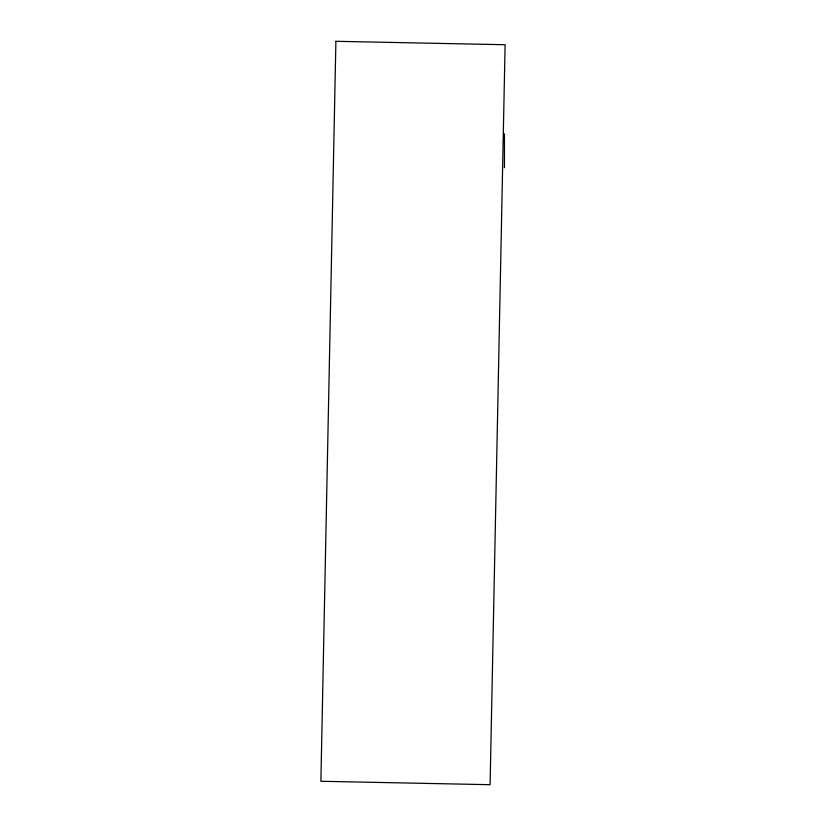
<?xml version="1.0" encoding="UTF-8"?>
<svg xmlns="http://www.w3.org/2000/svg" width="826" height="826" viewBox="0 0 826 826"><rect width="100%" height="100%" fill="white"/><g stroke="black" fill="none" stroke-linecap="round" stroke-linejoin="round"><path stroke-width="1.24" d="M504.438 133.853L504.438 167.699M335.903 41.3L320.891 781.272L490.097 784.7L505.109 44.728L335.903 41.3"/></g></svg>
